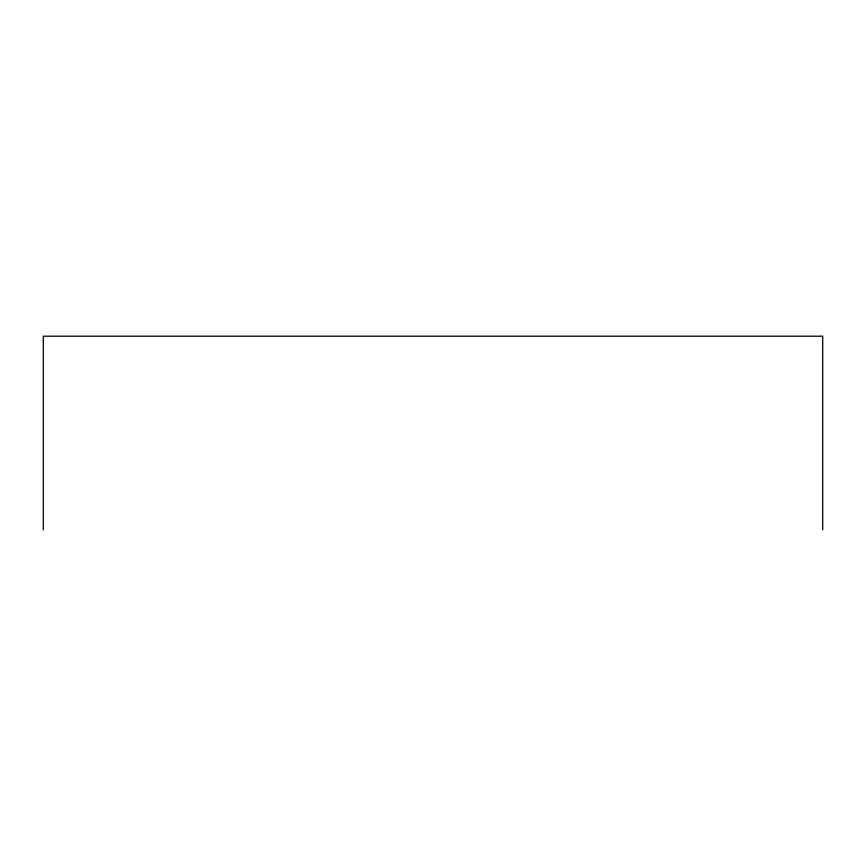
<?xml version="1.0" encoding="UTF-8"?>
<svg xmlns="http://www.w3.org/2000/svg" width="866" height="866" viewBox="0 0 866 866"><rect width="100%" height="100%" fill="white"/><g stroke="black" fill="none" stroke-linecap="round" stroke-linejoin="round"><path stroke-width="1.3" d="M822.7 529.797L822.7 336.203L43.3 336.203L43.3 529.797"/></g></svg>
